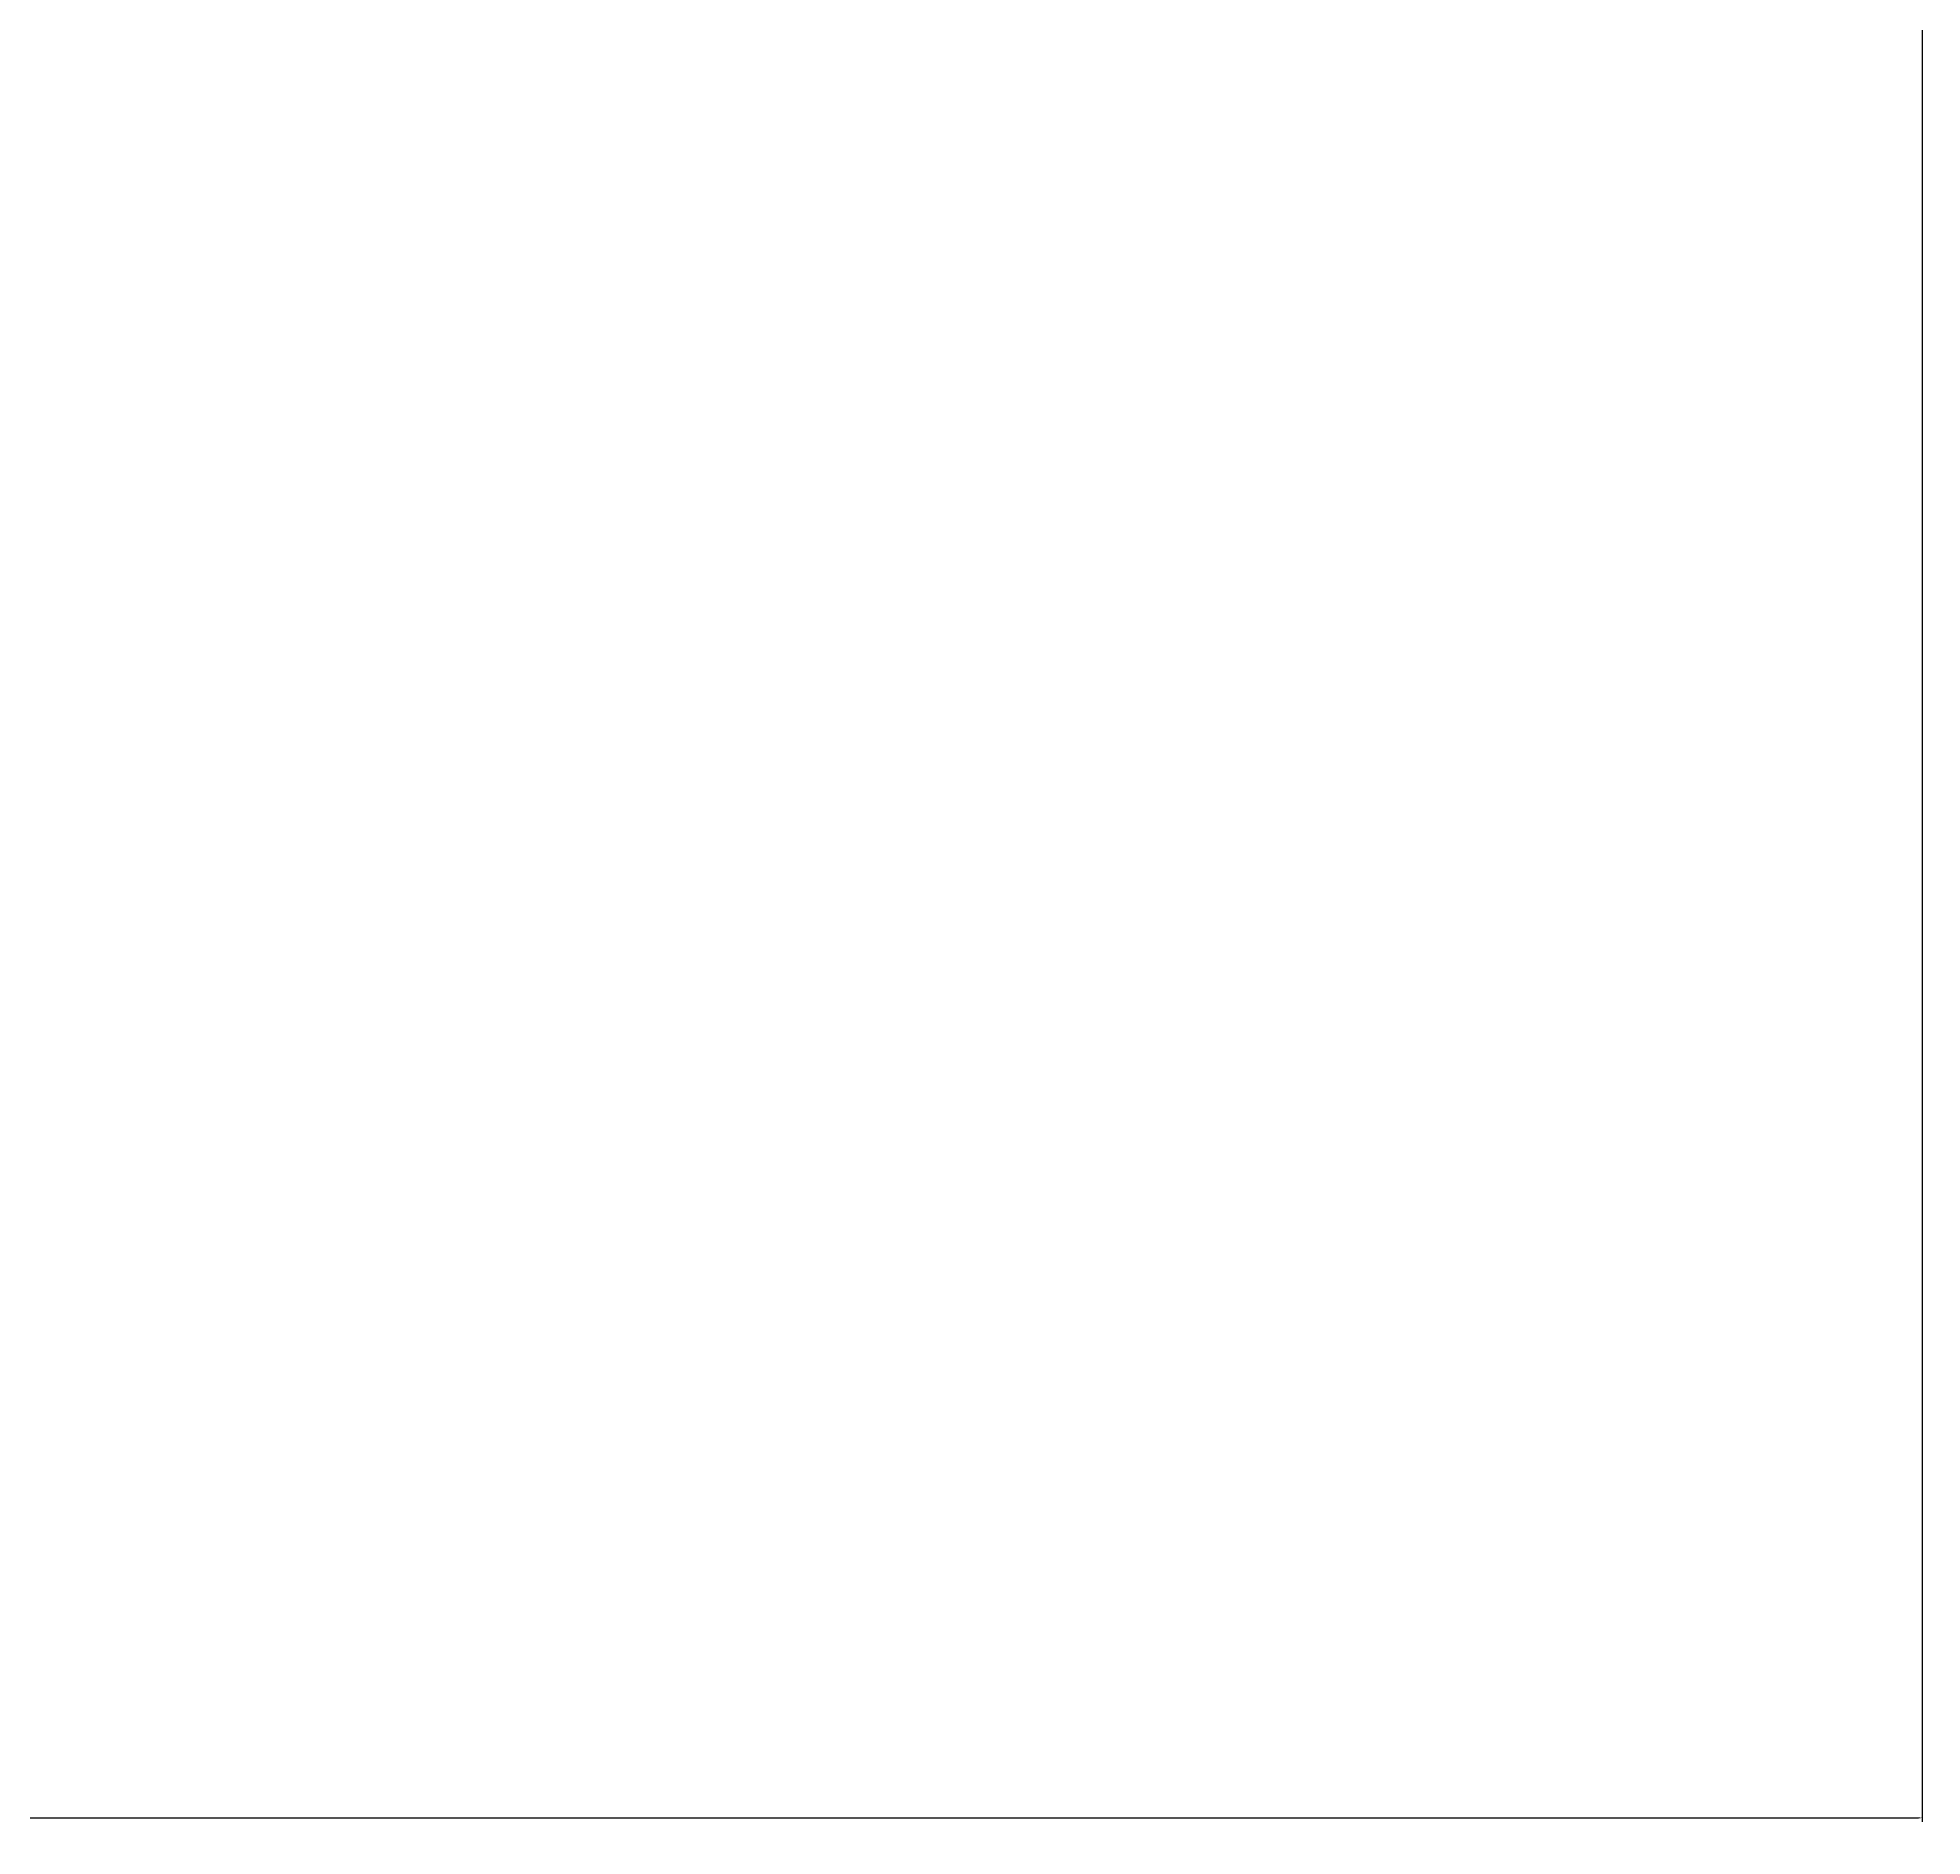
# Model space of a CAD drawing. Extents: x -11028 to 1475, y 2438 to 11279.
# Drawn here: x -2276 to -1684, y 6348 to 6913 of the extents above; entities that cross this region are included whole.
import ezdxf

# ---------------------------------------------------------------- set-up
doc = ezdxf.new("R2010")
doc.units = 0
doc.layers.get('DEFPOINTS').update_dxf_attribs({"linetype": 'CONTINUOUS', "lineweight": 13})
doc.layers.add('2细实线', color=7, linetype='CONTINUOUS', lineweight=25)
doc.styles.add('ST3', font='txt.shx', dxfattribs={"height": 45, "bigfont": 'intecad.shx'})
doc.dimstyles.new('STANDARD$0', dxfattribs={"dimscale": 5, "dimtxt": 2.5, "dimasz": 2.5, "dimexe": 1.25, "dimexo": 0.625, "dimtad": 1, "dimdec": 4, "dimrnd": 1, "dimdsep": 46, "dimlunit": 6, "dimtxsty": 'Standard', "dimcen": -2.5, "dimadec": 0, "dimazin": 0, "dimtfac": 1, "dimtdec": 4, "dimtmove": 0, "dimatfit": 1, "dimfxl": 0, "dimtolj": 1, "dimtzin": 0, "dimarcsym": 0})

# ---------------------------------------------------------------- blocks, each defined once
blk = doc.blocks.new('*D93')
at = {"layer": '2细实线', "color": 7, "linetype": 'ByBlock', "lineweight": -2}
for p, q in [((-10383.69, 8553.91), (-10383.69, 6352.51)), ((-1683.69, 8553.91), (-1683.69, 6352.51)), ((-10382.44, 6353.76), (-1684.94, 6353.76))]:
    blk.add_line(p, q, dxfattribs=at)
at = {"layer": '2细实线', "color": 7, "linetype": 'ByBlock'}
for points in [[(-10382.44, 6353.97), (-10382.44, 6353.55), (-10383.69, 6353.76)], [(-1684.94, 6353.97), (-1684.94, 6353.55), (-1683.69, 6353.76)]]:
    blk.add_solid(points, dxfattribs=at)
at = {"layer": 'DEFPOINTS', "color": 0, "linetype": 'ByBlock'}
for p in [(-10383.69, 8553.91), (-1683.69, 8553.91), (-1683.69, 6353.76)]:
    blk.add_point(p, dxfattribs=at)
at = {"layer": '2细实线', "color": 7, "linetype": 'ByBlock', "insert": (-6033.69, 6377.51), "char_height": 45, "attachment_point": 5, "style": 'ST3'}
blk.add_mtext('\\A1;~8700', dxfattribs=at)

msp = doc.modelspace()

# ---------------------------------------------------------------- dimensions: what is measured, and where the dimension line sits
at = {"layer": '2细实线', "linetype": 'ByBlock'}
dim = msp.add_linear_dim(base=(-1683.68657, 6353.7598), p1=(-10383.68638, 8553.90584), p2=(-1683.68657, 8553.90584), text='~8700', dimstyle='STANDARD$0', override={"dimtxt": 0.5, "dimasz": 0.25, "dimexe": 0.25, "dimexo": 0, "dimgap": 0.25, "dimrnd": 0.0005, "dimtxsty": 'ST3', "dimcen": 2.5, "dimclrd": 7, "dimclre": 7, "dimclrt": 7}, dxfattribs=at)
dim.commit()
dim.dimension.update_dxf_attribs({"geometry": '*D93', "text_midpoint": (-6033.68648, 6377.5098)})

doc.saveas('drawing.dxf')
